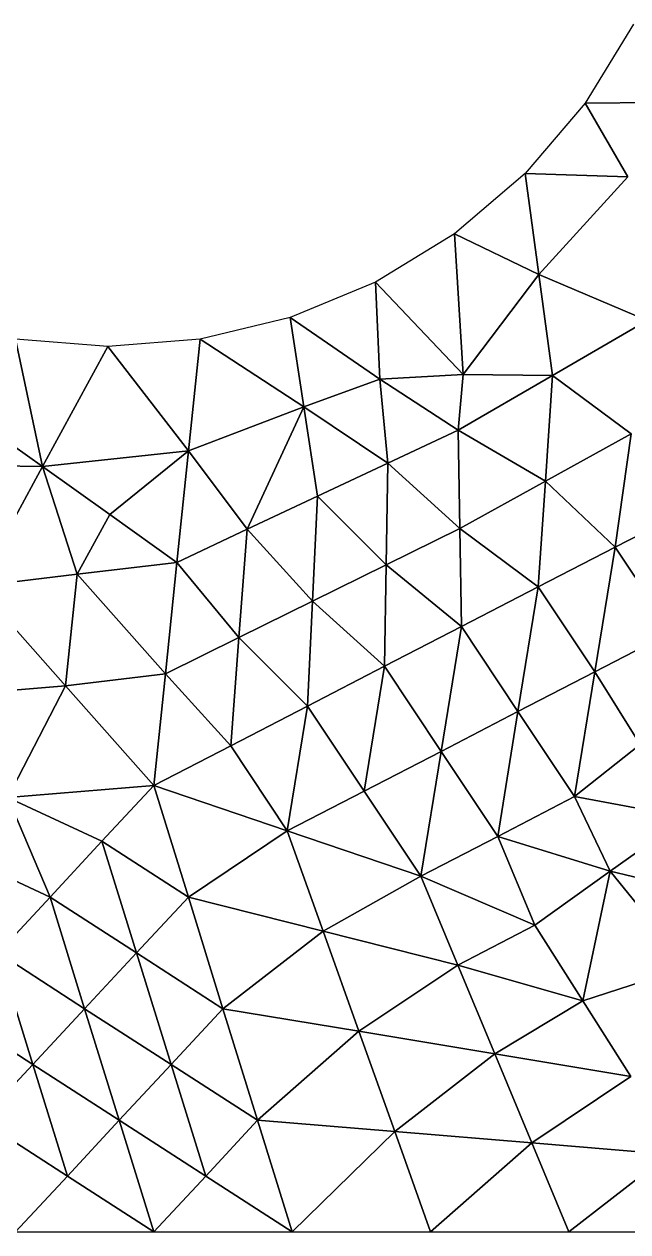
# Model space of a CAD drawing. Extents: x 100 to 350, y 100 to 150.
# Drawn here: x 298.58 to 308.81, y 100 to 120.46 of the extents above; entities that cross this region are included whole.
import ezdxf

# ---------------------------------------------------------------- set-up
doc = ezdxf.new("R2010")
doc.units = 0

msp = doc.modelspace()

# ---------------------------------------------------------------- linework, layer by layer
at = {"color": 7}
for p, q in [((308.910065, 120.460095), (308.09017, 119.122147)), ((308.09017, 119.122147), (307.071068, 117.928932)), ((307.071068, 117.928932), (305.877853, 116.90983)), ((305.877853, 116.90983), (304.539905, 116.089935)), ((304.539905, 116.089935), (303.09017, 115.489435)), ((303.09017, 115.489435), (301.564345, 115.123117)), ((300, 115), (298.435655, 115.123117)), ((301.564345, 115.123117), (300, 115)), ((298.4375, 100), (300.78125, 100)), ((300.78125, 100), (303.125, 100)), ((303.125, 100), (305.46875, 100)), ((305.46875, 100), (307.8125, 100)), ((307.8125, 100), (310.15625, 100))]:
    msp.add_line(p, q, dxfattribs=at)
at = {"color": 1}
for p, q in [((309.732898, 119.139389), (308.09017, 119.122147)), ((308.09017, 119.122147), (309.732898, 119.139389)), ((308.09017, 119.122147), (308.813399, 117.873807)), ((308.813399, 117.873807), (308.09017, 119.122147)), ((308.813399, 117.873807), (307.071068, 117.928932)), ((307.071068, 117.928932), (307.303817, 116.219447)), ((307.071068, 117.928932), (308.813399, 117.873807)), ((307.303817, 116.219447), (307.071068, 117.928932)), ((307.303817, 116.219447), (308.813399, 117.873807)), ((308.813399, 117.873807), (307.303817, 116.219447)), ((306.024627, 114.522846), (305.877853, 116.90983)), ((307.303817, 116.219447), (305.877853, 116.90983)), ((305.877853, 116.90983), (306.024627, 114.522846)), ((305.877853, 116.90983), (307.303817, 116.219447)), ((306.024627, 114.522846), (307.303817, 116.219447)), ((307.303817, 116.219447), (306.024627, 114.522846)), ((307.303817, 116.219447), (307.536566, 114.509962)), ((309.137927, 115.437902), (307.303817, 116.219447)), ((307.303817, 116.219447), (309.137927, 115.437902)), ((307.536566, 114.509962), (307.303817, 116.219447)), ((304.539905, 116.089935), (306.024627, 114.522846)), ((306.024627, 114.522846), (304.539905, 116.089935)), ((304.539905, 116.089935), (304.609394, 114.447024)), ((304.609394, 114.447024), (304.539905, 116.089935)), ((303.09017, 115.489435), (304.609394, 114.447024)), ((303.32197, 113.975807), (303.09017, 115.489435)), ((304.609394, 114.447024), (303.09017, 115.489435)), ((303.09017, 115.489435), (303.32197, 113.975807)), ((307.536566, 114.509962), (309.137927, 115.437902)), ((309.137927, 115.437902), (307.536566, 114.509962)), ((298.435655, 115.123117), (298.896534, 112.968855)), ((298.896534, 112.968855), (298.435655, 115.123117)), ((300, 115), (298.896534, 112.968855)), ((298.896534, 112.968855), (300, 115)), ((301.36834, 113.232727), (300, 115)), ((300, 115), (301.36834, 113.232727)), ((301.564345, 115.123117), (301.36834, 113.232727)), ((301.36834, 113.232727), (301.564345, 115.123117)), ((303.32197, 113.975807), (301.564345, 115.123117)), ((301.564345, 115.123117), (303.32197, 113.975807)), ((304.609394, 114.447024), (303.32197, 113.975807)), ((303.32197, 113.975807), (304.609394, 114.447024)), ((304.609394, 114.447024), (306.024627, 114.522846)), ((306.024627, 114.522846), (304.609394, 114.447024)), ((304.744488, 113.022101), (304.609394, 114.447024)), ((304.609394, 114.447024), (305.935205, 113.582023)), ((305.935205, 113.582023), (304.609394, 114.447024)), ((304.609394, 114.447024), (304.744488, 113.022101)), ((305.935205, 113.582023), (306.024627, 114.522846)), ((306.024627, 114.522846), (305.935205, 113.582023)), ((307.536566, 114.509962), (305.935205, 113.582023)), ((305.935205, 113.582023), (307.536566, 114.509962)), ((306.024627, 114.522846), (307.536566, 114.509962)), ((307.536566, 114.509962), (306.024627, 114.522846)), ((307.41609, 112.718671), (307.536566, 114.509962)), ((307.536566, 114.509962), (307.41609, 112.718671)), ((307.536566, 114.509962), (308.8683, 113.519223)), ((308.8683, 113.519223), (307.536566, 114.509962)), ((298.896534, 112.968855), (297.094502, 114.239746)), ((297.094502, 114.239746), (298.896534, 112.968855)), ((303.32197, 113.975807), (301.36834, 113.232727)), ((301.36834, 113.232727), (303.32197, 113.975807)), ((302.363053, 111.902259), (303.32197, 113.975807)), ((303.32197, 113.975807), (302.363053, 111.902259)), ((303.32197, 113.975807), (304.744488, 113.022101)), ((303.553771, 112.46218), (303.32197, 113.975807)), ((304.744488, 113.022101), (303.32197, 113.975807)), ((303.32197, 113.975807), (303.553771, 112.46218)), ((304.744488, 113.022101), (305.935205, 113.582023)), ((305.935205, 113.582023), (304.744488, 113.022101)), ((307.41609, 112.718671), (305.935205, 113.582023)), ((305.935205, 113.582023), (305.963881, 111.918119)), ((305.935205, 113.582023), (307.41609, 112.718671)), ((305.963881, 111.918119), (305.935205, 113.582023)), ((307.41609, 112.718671), (308.8683, 113.519223)), ((308.8683, 113.519223), (307.41609, 112.718671)), ((308.8683, 113.519223), (308.598672, 111.600544)), ((308.598672, 111.600544), (308.8683, 113.519223)), ((298.896534, 112.968855), (301.36834, 113.232727)), ((301.36834, 113.232727), (298.896534, 112.968855)), ((301.36834, 113.232727), (300.034435, 112.155596)), ((300.034435, 112.155596), (301.36834, 113.232727)), ((301.172336, 111.342337), (301.36834, 113.232727)), ((301.36834, 113.232727), (301.172336, 111.342337)), ((301.36834, 113.232727), (302.363053, 111.902259)), ((302.363053, 111.902259), (301.36834, 113.232727)), ((297.279174, 112.990057), (298.896534, 112.968855)), ((298.896534, 112.968855), (297.279174, 112.990057)), ((298.896534, 112.968855), (297.793068, 110.93771)), ((297.793068, 110.93771), (298.896534, 112.968855)), ((299.482702, 111.140024), (298.896534, 112.968855)), ((300.034435, 112.155596), (298.896534, 112.968855)), ((298.896534, 112.968855), (299.482702, 111.140024)), ((298.896534, 112.968855), (300.034435, 112.155596)), ((303.553771, 112.46218), (304.744488, 113.022101)), ((304.744488, 113.022101), (303.553771, 112.46218)), ((304.716994, 111.301576), (304.744488, 113.022101)), ((304.744488, 113.022101), (304.716994, 111.301576)), ((305.963881, 111.918119), (304.744488, 113.022101)), ((304.744488, 113.022101), (305.963881, 111.918119)), ((305.963881, 111.918119), (307.41609, 112.718671)), ((307.41609, 112.718671), (305.963881, 111.918119)), ((307.41609, 112.718671), (307.295615, 110.927379)), ((307.295615, 110.927379), (307.41609, 112.718671)), ((308.598672, 111.600544), (307.41609, 112.718671)), ((307.41609, 112.718671), (308.598672, 111.600544)), ((303.553771, 112.46218), (302.363053, 111.902259)), ((302.363053, 111.902259), (303.553771, 112.46218)), ((303.553771, 112.46218), (303.470106, 110.685033)), ((303.470106, 110.685033), (303.553771, 112.46218)), ((304.716994, 111.301576), (303.553771, 112.46218)), ((303.553771, 112.46218), (304.716994, 111.301576)), ((300.034435, 112.155596), (299.482702, 111.140024)), ((299.482702, 111.140024), (300.034435, 112.155596)), ((301.172336, 111.342337), (300.034435, 112.155596)), ((300.034435, 112.155596), (301.172336, 111.342337)), ((308.598672, 111.600544), (309.901729, 112.273708)), ((309.901729, 112.273708), (308.598672, 111.600544)), ((304.716994, 111.301576), (305.963881, 111.918119)), ((305.963881, 111.918119), (304.716994, 111.301576)), ((305.963881, 111.918119), (307.295615, 110.927379)), ((307.295615, 110.927379), (305.963881, 111.918119)), ((305.963881, 111.918119), (305.992557, 110.254215)), ((305.992557, 110.254215), (305.963881, 111.918119)), ((302.363053, 111.902259), (301.172336, 111.342337)), ((301.172336, 111.342337), (302.363053, 111.902259)), ((302.363053, 111.902259), (302.223219, 110.068491)), ((302.223219, 110.068491), (302.363053, 111.902259)), ((302.363053, 111.902259), (303.470106, 110.685033)), ((303.470106, 110.685033), (302.363053, 111.902259)), ((308.598672, 111.600544), (307.295615, 110.927379)), ((307.295615, 110.927379), (308.598672, 111.600544)), ((308.598672, 111.600544), (308.254565, 109.486815)), ((308.254565, 109.486815), (308.598672, 111.600544)), ((309.557623, 110.159979), (308.598672, 111.600544)), ((308.598672, 111.600544), (309.557623, 110.159979)), ((299.482702, 111.140024), (301.172336, 111.342337)), ((301.172336, 111.342337), (299.482702, 111.140024)), ((300.976332, 109.451948), (301.172336, 111.342337)), ((301.172336, 111.342337), (300.976332, 109.451948)), ((302.223219, 110.068491), (301.172336, 111.342337)), ((301.172336, 111.342337), (302.223219, 110.068491)), ((299.482702, 111.140024), (297.793068, 110.93771)), ((297.793068, 110.93771), (299.482702, 111.140024)), ((299.482702, 111.140024), (299.286698, 109.249634)), ((299.286698, 109.249634), (299.482702, 111.140024)), ((300.976332, 109.451948), (299.482702, 111.140024)), ((299.482702, 111.140024), (300.976332, 109.451948)), ((303.470106, 110.685033), (304.716994, 111.301576)), ((304.716994, 111.301576), (303.470106, 110.685033)), ((304.6895, 109.581051), (304.716994, 111.301576)), ((304.716994, 111.301576), (304.6895, 109.581051)), ((305.992557, 110.254215), (304.716994, 111.301576)), ((304.716994, 111.301576), (305.992557, 110.254215)), ((299.286698, 109.249634), (297.793068, 110.93771)), ((297.793068, 110.93771), (299.286698, 109.249634)), ((307.295615, 110.927379), (305.992557, 110.254215)), ((305.992557, 110.254215), (307.295615, 110.927379)), ((307.295615, 110.927379), (306.951508, 108.813651)), ((306.951508, 108.813651), (307.295615, 110.927379)), ((307.295615, 110.927379), (308.254565, 109.486815)), ((308.254565, 109.486815), (307.295615, 110.927379)), ((303.470106, 110.685033), (302.223219, 110.068491)), ((302.223219, 110.068491), (303.470106, 110.685033)), ((303.386442, 108.907887), (303.470106, 110.685033)), ((303.470106, 110.685033), (303.386442, 108.907887)), ((303.470106, 110.685033), (304.6895, 109.581051)), ((304.6895, 109.581051), (303.470106, 110.685033)), ((305.992557, 110.254215), (304.6895, 109.581051)), ((304.6895, 109.581051), (305.992557, 110.254215)), ((305.648451, 108.140486), (305.992557, 110.254215)), ((305.992557, 110.254215), (305.648451, 108.140486)), ((306.951508, 108.813651), (305.992557, 110.254215)), ((305.992557, 110.254215), (306.951508, 108.813651)), ((308.254565, 109.486815), (309.557623, 110.159979)), ((309.557623, 110.159979), (308.254565, 109.486815)), ((302.223219, 110.068491), (300.976332, 109.451948)), ((300.976332, 109.451948), (302.223219, 110.068491)), ((302.223219, 110.068491), (302.083385, 108.234723)), ((302.083385, 108.234723), (302.223219, 110.068491)), ((302.223219, 110.068491), (303.386442, 108.907887)), ((303.386442, 108.907887), (302.223219, 110.068491)), ((304.6895, 109.581051), (303.386442, 108.907887)), ((303.386442, 108.907887), (304.6895, 109.581051)), ((304.6895, 109.581051), (304.345393, 107.467322)), ((304.345393, 107.467322), (304.6895, 109.581051)), ((304.6895, 109.581051), (305.648451, 108.140486)), ((305.648451, 108.140486), (304.6895, 109.581051)), ((308.254565, 109.486815), (306.951508, 108.813651)), ((306.951508, 108.813651), (308.254565, 109.486815)), ((307.910459, 107.373086), (308.254565, 109.486815)), ((308.254565, 109.486815), (307.910459, 107.373086)), ((308.254565, 109.486815), (309.023961, 108.254632)), ((309.023961, 108.254632), (308.254565, 109.486815)), ((299.286698, 109.249634), (300.976332, 109.451948)), ((300.976332, 109.451948), (299.286698, 109.249634)), ((300.780328, 107.561558), (300.976332, 109.451948)), ((300.976332, 109.451948), (300.780328, 107.561558)), ((302.083385, 108.234723), (300.976332, 109.451948)), ((300.976332, 109.451948), (302.083385, 108.234723)), ((296.816275, 109.047321), (299.286698, 109.249634)), ((299.286698, 109.249634), (296.816275, 109.047321)), ((299.286698, 109.249634), (298.309905, 107.359245)), ((298.309905, 107.359245), (299.286698, 109.249634)), ((300.780328, 107.561558), (299.286698, 109.249634)), ((299.286698, 109.249634), (300.780328, 107.561558)), ((303.386442, 108.907887), (302.083385, 108.234723)), ((302.083385, 108.234723), (303.386442, 108.907887)), ((303.042336, 106.794158), (303.386442, 108.907887)), ((303.386442, 108.907887), (303.042336, 106.794158)), ((303.386442, 108.907887), (304.345393, 107.467322)), ((304.345393, 107.467322), (303.386442, 108.907887)), ((306.951508, 108.813651), (305.648451, 108.140486)), ((305.648451, 108.140486), (306.951508, 108.813651)), ((306.951508, 108.813651), (306.607401, 106.699922)), ((306.607401, 106.699922), (306.951508, 108.813651)), ((306.951508, 108.813651), (307.910459, 107.373086)), ((307.910459, 107.373086), (306.951508, 108.813651)), ((302.083385, 108.234723), (300.780328, 107.561558)), ((300.780328, 107.561558), (302.083385, 108.234723)), ((302.083385, 108.234723), (303.042336, 106.794158)), ((303.042336, 106.794158), (302.083385, 108.234723)), ((309.023961, 108.254632), (307.910459, 107.373086)), ((307.910459, 107.373086), (309.023961, 108.254632)), ((305.648451, 108.140486), (304.345393, 107.467322)), ((304.345393, 107.467322), (305.648451, 108.140486)), ((305.304344, 106.026758), (305.648451, 108.140486)), ((305.648451, 108.140486), (305.304344, 106.026758)), ((305.648451, 108.140486), (306.607401, 106.699922)), ((306.607401, 106.699922), (305.648451, 108.140486)), ((298.309905, 107.359245), (300.780328, 107.561558)), ((300.780328, 107.561558), (298.309905, 107.359245)), ((299.901537, 106.616364), (300.780328, 107.561558)), ((300.780328, 107.561558), (299.901537, 106.616364)), ((303.042336, 106.794158), (300.780328, 107.561558)), ((300.780328, 107.561558), (301.366496, 105.671169)), ((300.780328, 107.561558), (303.042336, 106.794158)), ((301.366496, 105.671169), (300.780328, 107.561558)), ((304.345393, 107.467322), (303.042336, 106.794158)), ((303.042336, 106.794158), (304.345393, 107.467322)), ((304.345393, 107.467322), (305.304344, 106.026758)), ((305.304344, 106.026758), (304.345393, 107.467322)), ((299.022746, 105.671169), (298.309905, 107.359245)), ((299.901537, 106.616364), (298.309905, 107.359245)), ((298.309905, 107.359245), (299.022746, 105.671169)), ((298.309905, 107.359245), (299.901537, 106.616364)), ((306.607401, 106.699922), (307.910459, 107.373086)), ((307.910459, 107.373086), (306.607401, 106.699922)), ((307.910459, 107.373086), (309.793356, 107.022448)), ((309.793356, 107.022448), (307.910459, 107.373086)), ((307.910459, 107.373086), (308.513898, 106.10784)), ((308.513898, 106.10784), (307.910459, 107.373086)), ((309.793356, 107.022448), (308.513898, 106.10784)), ((308.513898, 106.10784), (309.793356, 107.022448)), ((299.022746, 105.671169), (299.901537, 106.616364)), ((299.901537, 106.616364), (299.022746, 105.671169)), ((300.487705, 104.725974), (299.901537, 106.616364)), ((299.901537, 106.616364), (300.487705, 104.725974)), ((301.366496, 105.671169), (299.901537, 106.616364)), ((299.901537, 106.616364), (301.366496, 105.671169)), ((301.366496, 105.671169), (303.042336, 106.794158)), ((303.042336, 106.794158), (301.366496, 105.671169)), ((303.648939, 105.095618), (303.042336, 106.794158)), ((305.304344, 106.026758), (303.042336, 106.794158)), ((303.042336, 106.794158), (303.648939, 105.095618)), ((303.042336, 106.794158), (305.304344, 106.026758)), ((306.607401, 106.699922), (305.304344, 106.026758)), ((305.304344, 106.026758), (306.607401, 106.699922)), ((306.607401, 106.699922), (307.23444, 105.193232)), ((308.513898, 106.10784), (306.607401, 106.699922)), ((306.607401, 106.699922), (308.513898, 106.10784)), ((307.23444, 105.193232), (306.607401, 106.699922)), ((297.431114, 106.41405), (299.022746, 105.671169)), ((299.022746, 105.671169), (297.431114, 106.41405)), ((305.304344, 106.026758), (303.648939, 105.095618)), ((303.648939, 105.095618), (305.304344, 106.026758)), ((307.23444, 105.193232), (305.304344, 106.026758)), ((305.304344, 106.026758), (305.931383, 104.520068)), ((305.931383, 104.520068), (305.304344, 106.026758)), ((305.304344, 106.026758), (307.23444, 105.193232)), ((307.23444, 105.193232), (308.513898, 106.10784)), ((308.513898, 106.10784), (307.23444, 105.193232)), ((308.047871, 103.911456), (308.513898, 106.10784)), ((308.513898, 106.10784), (308.047871, 103.911456)), ((308.513898, 106.10784), (310.752307, 105.581884)), ((310.752307, 105.581884), (308.513898, 106.10784)), ((308.513898, 106.10784), (309.82836, 104.491957)), ((309.82836, 104.491957), (308.513898, 106.10784)), ((299.022746, 105.671169), (298.143955, 104.725974)), ((298.143955, 104.725974), (299.022746, 105.671169)), ((300.487705, 104.725974), (299.022746, 105.671169)), ((299.022746, 105.671169), (299.608914, 103.780779)), ((299.608914, 103.780779), (299.022746, 105.671169)), ((299.022746, 105.671169), (300.487705, 104.725974)), ((300.487705, 104.725974), (301.366496, 105.671169)), ((301.366496, 105.671169), (300.487705, 104.725974)), ((303.648939, 105.095618), (301.366496, 105.671169)), ((301.366496, 105.671169), (301.952664, 103.780779)), ((301.366496, 105.671169), (303.648939, 105.095618)), ((301.952664, 103.780779), (301.366496, 105.671169)), ((305.931383, 104.520068), (307.23444, 105.193232)), ((307.23444, 105.193232), (305.931383, 104.520068)), ((307.23444, 105.193232), (308.047871, 103.911456)), ((308.047871, 103.911456), (307.23444, 105.193232)), ((303.648939, 105.095618), (301.952664, 103.780779)), ((301.952664, 103.780779), (303.648939, 105.095618)), ((304.255543, 103.397079), (303.648939, 105.095618)), ((303.648939, 105.095618), (305.931383, 104.520068)), ((305.931383, 104.520068), (303.648939, 105.095618)), ((303.648939, 105.095618), (304.255543, 103.397079)), ((299.608914, 103.780779), (298.143955, 104.725974)), ((298.143955, 104.725974), (298.730123, 102.835584)), ((298.143955, 104.725974), (299.608914, 103.780779)), ((298.730123, 102.835584), (298.143955, 104.725974)), ((299.608914, 103.780779), (300.487705, 104.725974)), ((300.487705, 104.725974), (299.608914, 103.780779)), ((301.073873, 102.835584), (300.487705, 104.725974)), ((300.487705, 104.725974), (301.952664, 103.780779)), ((301.952664, 103.780779), (300.487705, 104.725974)), ((300.487705, 104.725974), (301.073873, 102.835584)), ((304.255543, 103.397079), (305.931383, 104.520068)), ((305.931383, 104.520068), (304.255543, 103.397079)), ((308.047871, 103.911456), (305.931383, 104.520068)), ((305.931383, 104.520068), (306.558422, 103.013379)), ((306.558422, 103.013379), (305.931383, 104.520068)), ((305.931383, 104.520068), (308.047871, 103.911456)), ((309.82836, 104.491957), (308.047871, 103.911456)), ((308.047871, 103.911456), (309.82836, 104.491957)), ((297.265164, 103.780779), (298.730123, 102.835584)), ((298.730123, 102.835584), (297.265164, 103.780779)), ((299.608914, 103.780779), (298.730123, 102.835584)), ((298.730123, 102.835584), (299.608914, 103.780779)), ((300.195082, 101.89039), (299.608914, 103.780779)), ((301.073873, 102.835584), (299.608914, 103.780779)), ((299.608914, 103.780779), (300.195082, 101.89039)), ((299.608914, 103.780779), (301.073873, 102.835584)), ((301.073873, 102.835584), (301.952664, 103.780779)), ((301.952664, 103.780779), (301.073873, 102.835584)), ((301.952664, 103.780779), (304.255543, 103.397079)), ((304.255543, 103.397079), (301.952664, 103.780779)), ((301.952664, 103.780779), (302.538832, 101.89039)), ((302.538832, 101.89039), (301.952664, 103.780779)), ((308.047871, 103.911456), (306.558422, 103.013379)), ((306.558422, 103.013379), (308.047871, 103.911456)), ((308.861301, 102.629679), (308.047871, 103.911456)), ((308.047871, 103.911456), (308.861301, 102.629679)), ((304.255543, 103.397079), (302.538832, 101.89039)), ((302.538832, 101.89039), (304.255543, 103.397079)), ((306.558422, 103.013379), (304.255543, 103.397079)), ((304.255543, 103.397079), (304.862146, 101.698539)), ((304.862146, 101.698539), (304.255543, 103.397079)), ((304.255543, 103.397079), (306.558422, 103.013379)), ((304.862146, 101.698539), (306.558422, 103.013379)), ((306.558422, 103.013379), (304.862146, 101.698539)), ((306.558422, 103.013379), (308.861301, 102.629679)), ((307.185461, 101.506689), (306.558422, 103.013379)), ((308.861301, 102.629679), (306.558422, 103.013379)), ((306.558422, 103.013379), (307.185461, 101.506689)), ((298.730123, 102.835584), (297.851332, 101.89039)), ((297.851332, 101.89039), (298.730123, 102.835584)), ((298.730123, 102.835584), (300.195082, 101.89039)), ((300.195082, 101.89039), (298.730123, 102.835584)), ((298.730123, 102.835584), (299.316291, 100.945195)), ((299.316291, 100.945195), (298.730123, 102.835584)), ((300.195082, 101.89039), (301.073873, 102.835584)), ((301.073873, 102.835584), (300.195082, 101.89039)), ((301.660041, 100.945195), (301.073873, 102.835584)), ((301.073873, 102.835584), (302.538832, 101.89039)), ((302.538832, 101.89039), (301.073873, 102.835584)), ((301.073873, 102.835584), (301.660041, 100.945195)), ((307.185461, 101.506689), (308.861301, 102.629679)), ((308.861301, 102.629679), (307.185461, 101.506689)), ((297.851332, 101.89039), (299.316291, 100.945195)), ((299.316291, 100.945195), (297.851332, 101.89039)), ((300.195082, 101.89039), (299.316291, 100.945195)), ((299.316291, 100.945195), (300.195082, 101.89039)), ((300.78125, 100), (300.195082, 101.89039)), ((301.660041, 100.945195), (300.195082, 101.89039)), ((300.195082, 101.89039), (300.78125, 100)), ((300.195082, 101.89039), (301.660041, 100.945195)), ((301.660041, 100.945195), (302.538832, 101.89039)), ((302.538832, 101.89039), (301.660041, 100.945195)), ((302.538832, 101.89039), (304.862146, 101.698539)), ((304.862146, 101.698539), (302.538832, 101.89039)), ((302.538832, 101.89039), (303.125, 100)), ((303.125, 100), (302.538832, 101.89039)), ((304.862146, 101.698539), (303.125, 100)), ((303.125, 100), (304.862146, 101.698539)), ((305.46875, 100), (304.862146, 101.698539)), ((307.185461, 101.506689), (304.862146, 101.698539)), ((304.862146, 101.698539), (305.46875, 100)), ((304.862146, 101.698539), (307.185461, 101.506689)), ((307.185461, 101.506689), (305.46875, 100)), ((305.46875, 100), (307.185461, 101.506689)), ((307.8125, 100), (307.185461, 101.506689)), ((309.508776, 101.314839), (307.185461, 101.506689)), ((307.185461, 101.506689), (307.8125, 100)), ((307.185461, 101.506689), (309.508776, 101.314839)), ((309.508776, 101.314839), (307.8125, 100)), ((307.8125, 100), (309.508776, 101.314839)), ((299.316291, 100.945195), (298.4375, 100)), ((298.4375, 100), (299.316291, 100.945195)), ((299.316291, 100.945195), (300.78125, 100)), ((300.78125, 100), (299.316291, 100.945195)), ((300.78125, 100), (301.660041, 100.945195)), ((301.660041, 100.945195), (300.78125, 100)), ((303.125, 100), (301.660041, 100.945195)), ((301.660041, 100.945195), (303.125, 100))]:
    msp.add_line(p, q, dxfattribs=at)

doc.saveas('drawing.dxf')
